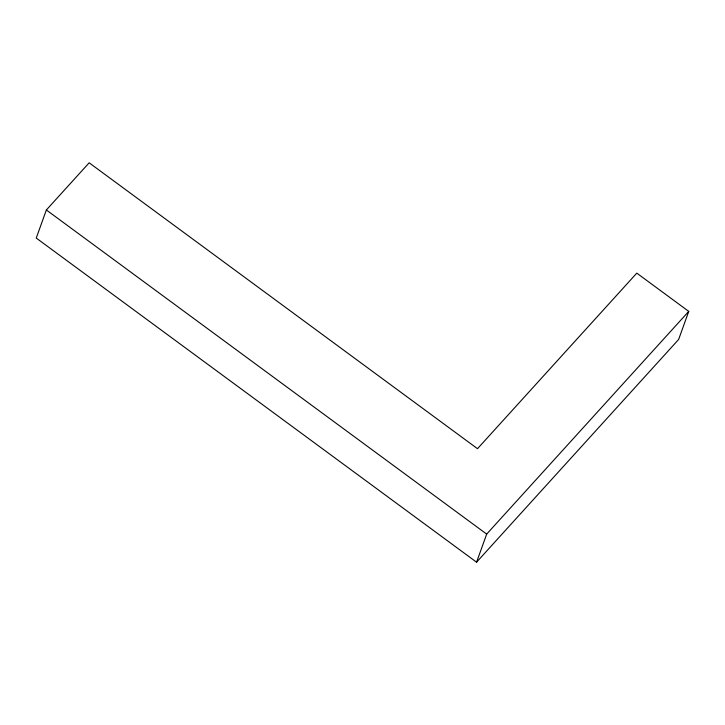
<?xml version="1.0" encoding="UTF-8"?>
<svg xmlns="http://www.w3.org/2000/svg" width="725" height="725" viewBox="0 0 725 725"><rect width="100%" height="100%" fill="white"/><g stroke="black" fill="none" stroke-linecap="round" stroke-linejoin="round"><path stroke-width="1.09" d="M46.364 209.978L36.25 238.063L476.57 562.192L678.636 339.463L688.75 311.388L636.786 273.135L477.512 448.693L89.157 162.808L46.364 209.978L486.683 534.107L476.57 562.192M486.683 534.107L688.75 311.388"/></g></svg>
